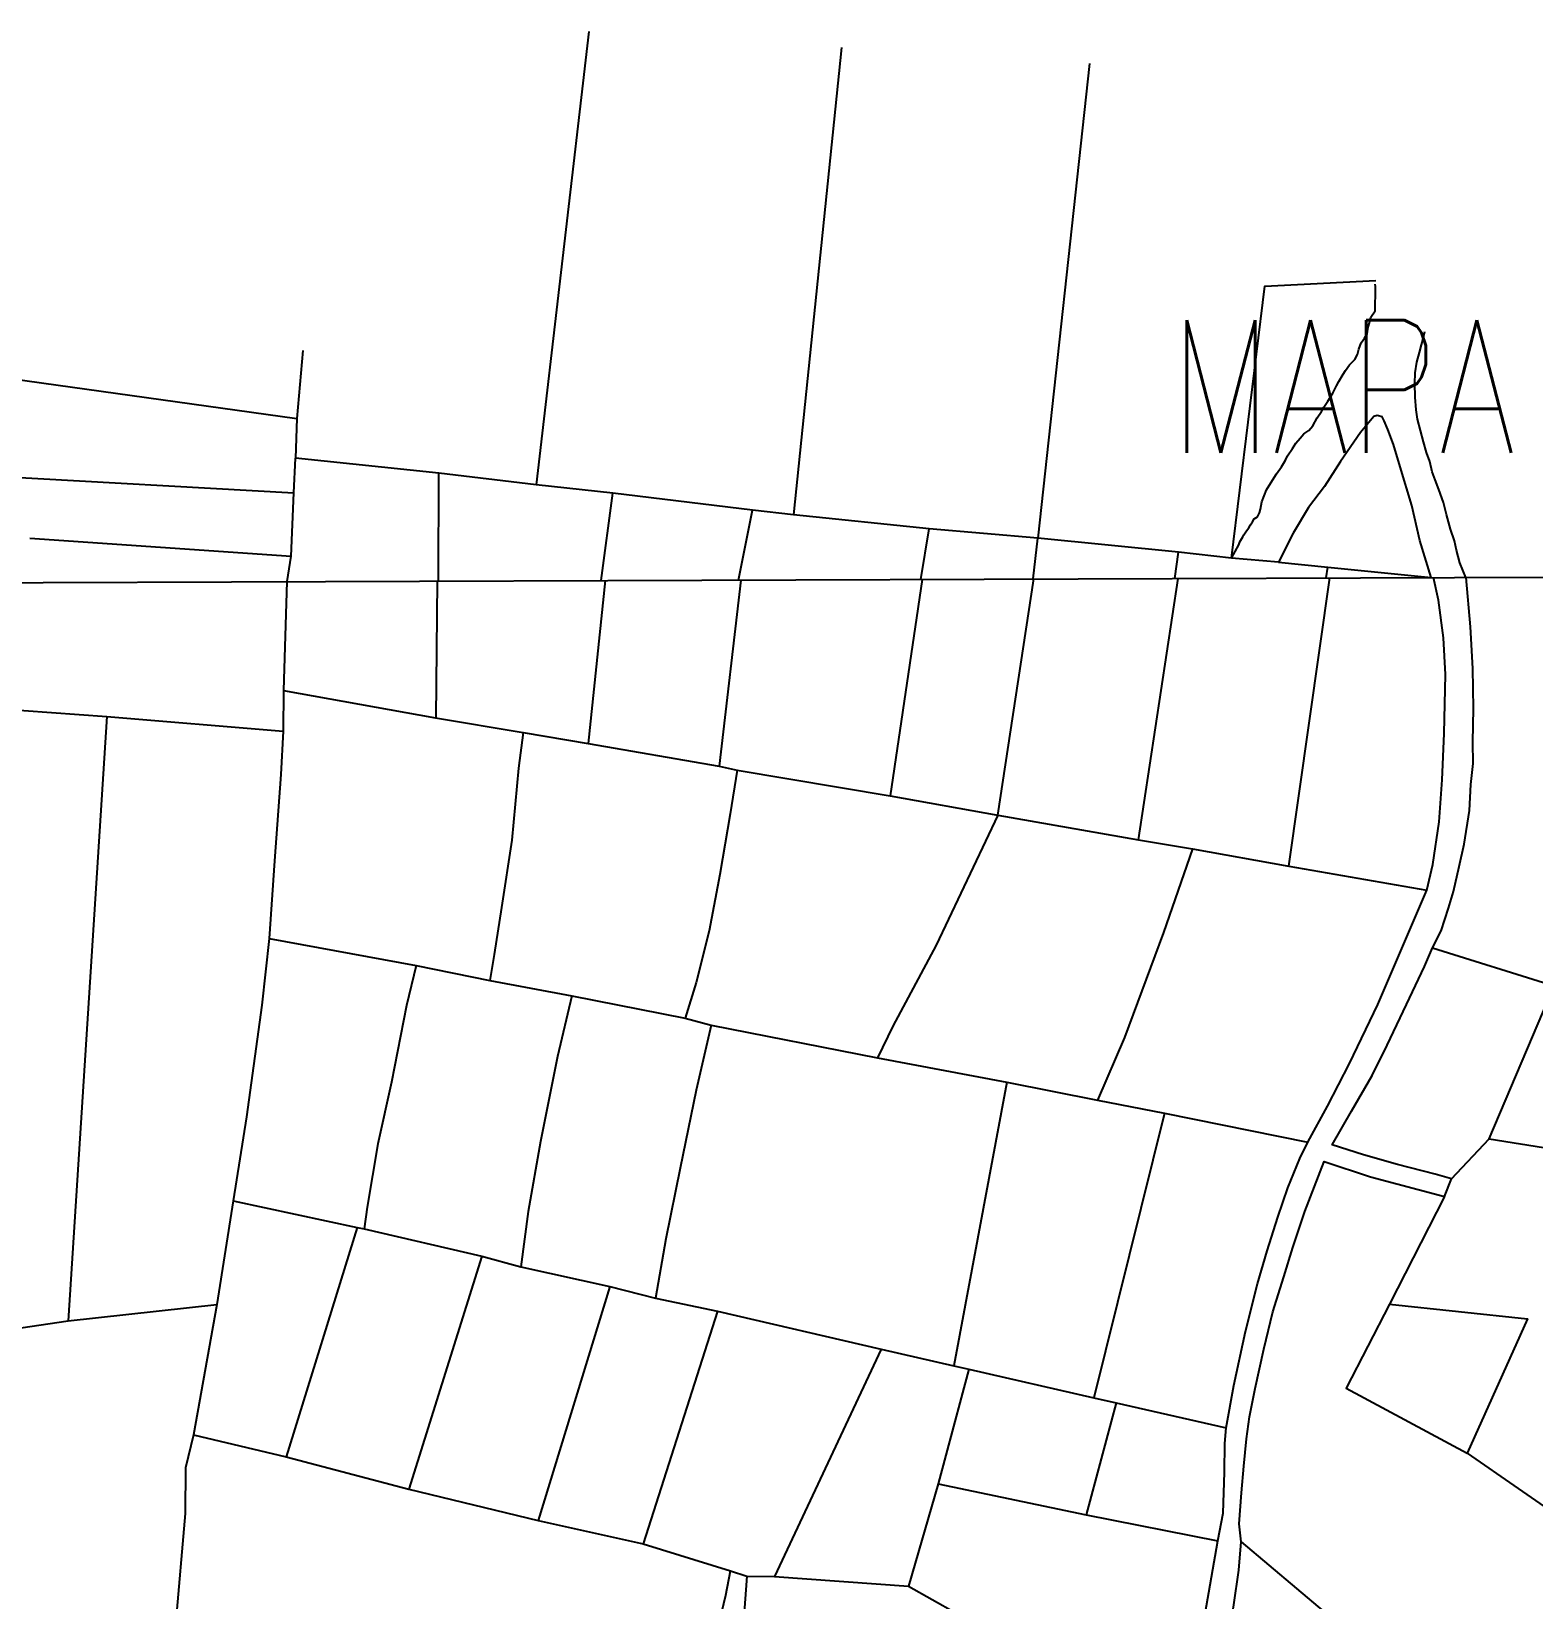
# Model space of a CAD drawing. Header units: millimetres. Extents: x 150192 to 154662, y -198734 to -196104.
# Drawn here: x 151268 to 151947, y -196830 to -196121 of the extents above; entities that cross this region are included whole.
import ezdxf
from ezdxf.enums import TextEntityAlignment as Align

# ---------------------------------------------------------------- set-up
doc = ezdxf.new("R2010")
doc.units = ezdxf.units.MM
for name, color, linetype in [('2', 7, 'Continuous'), ('43', 7, 'Continuous'), ('44', 7, 'Continuous')]:
    doc.layers.add(name, color=color, linetype=linetype)
doc.styles.add('ROMANS', font='ROMANS', dxfattribs={"height": 0.2})

msp = doc.modelspace()

# ---------------------------------------------------------------- linework, layer by layer
at = {"layer": '2', "color": 1, "linetype": 'Continuous'}
for p, q in [((151519.61413, -196120.85163), (151495.78113, -196325.89663)), ((151633.87813, -196128.08263), (151612.19013, -196339.48563)), ((151745.85713, -196135.43563), (151722.63713, -196350.01263)), ((151390.27413, -196265.18663), (151387.66413, -196295.93263)), ((151246.88913, -196276.19263), (151387.66413, -196295.93263)), ((151387.66413, -196295.93263), (151386.98813, -196313.84863)), ((151386.19013, -196329.47663), (151386.98813, -196313.84863)), ((151451.73213, -196320.59363), (151386.98813, -196313.84863)), ((151200.82513, -196319.04563), (151386.19013, -196329.47663)), ((151451.61513, -196369.40263), (151451.73213, -196320.59363)), ((151495.78113, -196325.89663), (151451.73213, -196320.59363)), ((151384.98213, -196358.06563), (151386.19013, -196329.47663)), ((151530.43813, -196329.65463), (151495.78113, -196325.89663)), ((151525.13813, -196369.14063), (151530.43813, -196329.65463)), ((151593.52913, -196337.28563), (151530.43813, -196329.65463)), ((151587.22913, -196368.91963), (151593.52913, -196337.28563)), ((151612.19013, -196339.48563), (151593.52913, -196337.28563)), ((151673.50613, -196345.71563), (151612.19013, -196339.48563)), ((151669.63813, -196368.62563), (151673.50613, -196345.71563)), ((151722.63713, -196350.01263), (151673.50613, -196345.71563)), ((151266.91013, -196349.93663), (151384.98213, -196358.06563)), ((151720.43113, -196368.44363), (151722.63713, -196350.01263)), ((151786.11213, -196356.37363), (151722.63713, -196350.01263)), ((151383.30013, -196369.64663), (151384.98213, -196358.06563)), ((151784.55513, -196368.21563), (151786.11213, -196356.37363)), ((151810.10513, -196358.96563), (151786.11213, -196356.37363)), ((151831.43313, -196360.91763), (151810.10513, -196358.96563)), ((151831.43313, -196360.91763), (151853.64913, -196363.12463)), ((151852.87413, -196367.97163), (151853.64913, -196363.12463)), ((151853.64913, -196363.12463), (151900.36313, -196367.80263)), ((151383.02413, -196369.64763), (151381.50413, -196418.92163)), ((151451.10313, -196369.40463), (151450.36913, -196431.28863)), ((151526.93213, -196369.13463), (151519.31613, -196442.88563)), ((151588.27913, -196368.91563), (151578.50513, -196453.08363)), ((151670.32913, -196368.62263), (151655.85813, -196466.46863)), ((151704.50513, -196475.26263), (151720.75413, -196368.44263)), ((151768.13913, -196486.35263), (151786.03913, -196368.21063)), ((151835.96613, -196498.33363), (151854.49613, -196367.96563)), ((151381.50413, -196418.92163), (151381.37913, -196437.22363)), ((151381.50413, -196418.92163), (151450.34713, -196431.28463)), ((151223.88213, -196424.94163), (151301.74113, -196430.57363)), ((151301.74113, -196430.57363), (151284.24113, -196703.82363)), ((151301.74113, -196430.57363), (151381.37913, -196437.22363)), ((151450.34713, -196431.28463), (151489.97613, -196437.78663)), ((151489.97613, -196437.78663), (151487.81813, -196454.05463)), ((151489.97613, -196437.78663), (151519.31613, -196442.88563)), ((151519.31613, -196442.88563), (151578.50513, -196453.08363)), ((151487.81813, -196454.05463), (151484.77313, -196486.46263)), ((151578.50513, -196453.08363), (151586.63413, -196454.86763)), ((151586.63413, -196454.86763), (151583.46113, -196474.56563)), ((151586.63413, -196454.86763), (151655.85813, -196466.46863)), ((151655.85813, -196466.46863), (151704.50513, -196475.26263)), ((151583.46113, -196474.56563), (151578.76413, -196502.01663)), ((151704.50513, -196475.26263), (151676.56813, -196533.96763)), ((151704.50513, -196475.26263), (151768.13913, -196486.35263)), ((151484.77313, -196486.46263), (151480.07713, -196516.96363)), ((151768.13913, -196486.35263), (151792.52613, -196490.43163)), ((151792.52613, -196490.43163), (151779.44813, -196528.30063)), ((151792.52613, -196490.43163), (151835.96613, -196498.33363)), ((151835.96613, -196498.33363), (151898.45713, -196509.16863)), ((151578.76413, -196502.01663), (151573.94013, -196527.56063)), ((151480.07713, -196516.96363), (151476.77613, -196538.18663)), ((151573.94013, -196527.56063), (151568.10013, -196550.94363)), ((151779.44813, -196528.30063), (151761.67113, -196575.69863)), ((151375.03813, -196531.01763), (151441.59413, -196543.25263)), ((151676.56813, -196533.96763), (151657.01113, -196570.56163)), ((151901.00013, -196535.22563), (151955.99913, -196552.41163)), ((151441.59413, -196543.25263), (151437.15113, -196561.29863)), ((151441.59413, -196543.25263), (151474.87213, -196550.00563)), ((151476.77613, -196538.18663), (151474.87213, -196550.00563)), ((151474.87213, -196550.00563), (151511.96113, -196556.88863)), ((151568.10013, -196550.94363), (151563.14813, -196566.95463)), ((151511.96113, -196556.88863), (151505.35913, -196584.33763)), ((151511.96113, -196556.88863), (151563.14813, -196566.95463)), ((151926.53813, -196621.53763), (151955.99913, -196552.41163)), ((151437.15113, -196561.29863), (151430.42213, -196595.99263)), ((151563.14813, -196566.95463), (151574.96113, -196570.13863)), ((151574.96113, -196570.13863), (151568.10513, -196599.62163)), ((151574.96113, -196570.13863), (151650.15413, -196584.91963)), ((151657.01113, -196570.56163), (151650.15413, -196584.91963)), ((151761.67113, -196575.69863), (151749.48013, -196604.03463)), ((151505.35913, -196584.33763), (151497.74213, -196622.84463)), ((151650.15413, -196584.91963), (151708.58113, -196595.87963)), ((151430.42213, -196595.99263), (151424.20213, -196623.82363)), ((151568.10513, -196599.62163), (151560.86913, -196634.82363)), ((151708.58113, -196595.87963), (151684.58913, -196724.23563)), ((151708.58113, -196595.87963), (151749.48013, -196604.03463)), ((151749.48013, -196604.03463), (151779.83713, -196609.89663)), ((151779.83713, -196609.89663), (151747.84313, -196738.62963)), ((151779.83713, -196609.89663), (151844.61513, -196623.02063)), ((151909.52113, -196639.70363), (151926.53813, -196621.53763)), ((151424.20213, -196623.82363), (151419.37813, -196652.41863)), ((151497.74213, -196622.84463), (151492.15713, -196654.48863)), ((151560.86913, -196634.82363), (151554.39513, -196666.72163)), ((151906.34613, -196647.70863), (151909.52113, -196639.70363)), ((151358.79313, -196649.59163), (151351.43113, -196696.48663)), ((151358.79313, -196649.59163), (151414.80713, -196661.69363)), ((151906.34613, -196647.70863), (151881.58313, -196696.37463)), ((151419.37813, -196652.41863), (151417.98213, -196662.33063)), ((151492.15713, -196654.48863), (151488.85713, -196679.39763)), ((151414.80713, -196661.69363), (151382.81013, -196765.38863)), ((151414.80713, -196661.69363), (151417.98213, -196662.33063)), ((151417.98213, -196662.33063), (151471.20213, -196674.68663)), ((151554.39513, -196666.72163), (151549.69813, -196693.66363)), ((151471.20213, -196674.68663), (151438.18913, -196780.03363)), ((151471.20213, -196674.68663), (151488.85713, -196679.39763)), ((151488.85713, -196679.39763), (151529.12113, -196688.31563)), ((151529.12113, -196688.31563), (151496.74413, -196794.17063)), ((151529.12113, -196688.31563), (151549.69813, -196693.66363)), ((151284.24113, -196703.82363), (151351.43113, -196696.48663)), ((151351.43113, -196696.48663), (151340.89413, -196755.32663)), ((151577.76813, -196699.52463), (151544.12013, -196804.74363)), ((151549.69813, -196693.66363), (151577.76813, -196699.52463)), ((151577.76813, -196699.52463), (151651.81913, -196716.72063)), ((151651.81913, -196716.72063), (151603.56413, -196819.39063)), ((151651.81913, -196716.72063), (151684.58913, -196724.23563)), ((151691.44813, -196725.76463), (151677.48213, -196777.61263)), ((151684.58913, -196724.23563), (151691.44813, -196725.76463)), ((151691.44813, -196725.76463), (151747.84313, -196738.62963)), ((151758.00413, -196740.92263), (151744.41913, -196791.62763)), ((151747.84313, -196738.62963), (151758.00413, -196740.92263)), ((151758.00413, -196740.92263), (151807.66713, -196752.25963)), ((151340.89413, -196755.32663), (151382.81013, -196765.38863)), ((151916.64613, -196763.75363), (151971.26513, -196801.65663)), ((151382.81013, -196765.38863), (151438.18913, -196780.03363)), ((151677.48213, -196777.61263), (151664.15013, -196823.86963)), ((151677.48213, -196777.61263), (151744.41913, -196791.62763)), ((151438.18913, -196780.03363), (151496.74413, -196794.17063)), ((151744.41913, -196791.62763), (151803.98913, -196803.35063)), ((151496.74413, -196794.17063), (151544.12013, -196804.74363)), ((151544.12013, -196804.74363), (151583.62313, -196816.83863)), ((151814.53113, -196803.73763), (152027.29713, -196983.43363)), ((151590.99013, -196819.25663), (151580.59013, -196966.30263)), ((151583.62313, -196816.83863), (151590.99013, -196819.25663)), ((151590.99013, -196819.25663), (151603.56413, -196819.39063)), ((151603.56413, -196819.39063), (151664.15013, -196823.86963)), ((151664.15013, -196823.86963), (151685.48913, -196835.95463))]:
    msp.add_line(p, q, dxfattribs=at)
for points in [[(151810.10513, -196358.96563), (151825.11613, -196235.99163), (151875.40513, -196233.42963)], [(151810.10513, -196358.96563), (151813.42013, -196353.00063), (151813.93113, -196351.60363), (151815.20613, -196349.44663), (151815.71613, -196348.55763), (151816.86313, -196346.65463), (151818.00913, -196345.38563), (151818.77413, -196343.98963), (151819.53913, -196342.59363), (151820.43113, -196341.32463), (151821.83013, -196340.31063), (151822.72313, -196338.53363), (151823.23413, -196336.88263), (151823.87713, -196333.58063), (151825.92113, -196328.12063), (151828.59713, -196323.80563), (151830.50913, -196320.88763), (151832.67413, -196317.71463), (151834.45913, -196314.66863), (151835.47913, -196312.76463), (151837.64513, -196309.46563), (151839.17513, -196307.05463), (151841.08513, -196304.77163), (151842.74013, -196302.86863), (151845.02913, -196301.34863), (151846.81113, -196299.19263), (151848.85113, -196295.63863), (151850.76313, -196292.71963), (151851.91013, -196290.81663), (151853.69413, -196288.02463), (151855.98813, -196284.47163), (151857.51913, -196281.04363), (151858.66613, -196279.13963), (151860.57813, -196275.83963), (151861.59813, -196274.19063), (151863.50913, -196271.65263), (151865.80013, -196269.24363), (151867.07513, -196266.95863), (151867.71513, -196264.54563), (151868.73813, -196261.62563), (151870.26613, -196259.59563), (151871.41313, -196257.56463), (151871.92813, -196254.64263), (151872.44113, -196252.61063), (151873.08113, -196250.07063), (151874.99313, -196247.15163), (151875.12913, -196243.21363), (151875.26113, -196240.92563), (151875.26613, -196238.51163), (151875.14513, -196236.22463), (151875.02013, -196235.08063)], [(151916.10513, -196367.74663), (151913.33313, -196361.21763), (151911.82313, -196355.36963), (151910.94413, -196351.17363), (151909.17813, -196345.96063), (151907.28913, -196339.34863), (151905.90413, -196333.88163), (151903.88613, -196328.03163), (151902.24513, -196323.58063), (151900.85713, -196320.01963), (151899.72513, -196315.31563), (151898.33713, -196311.24663), (151896.95213, -196306.41463), (151894.18213, -196296.11563), (151893.55613, -196291.92063), (151893.18813, -196286.20163), (151892.94813, -196280.10163), (151893.21313, -196275.27363), (151893.85913, -196270.44663), (151895.13913, -196266.00163), (151896.03613, -196262.57263), (151896.80413, -196259.90563), (151897.57413, -196256.47663)], [(151900.36313, -196367.80263), (151895.32613, -196351.01363), (151891.67913, -196335.24863), (151886.38613, -196317.70163), (151883.36213, -196307.65663), (151880.71113, -196300.91563), (151879.19613, -196296.97363), (151878.18413, -196295.19263), (151876.02713, -196294.55263), (151874.50313, -196294.93063), (151868.39113, -196302.28763), (151859.34513, -196315.35663), (151852.08213, -196326.65163), (151844.94913, -196336.16663), (151837.93913, -196347.71563), (151831.43313, -196360.91763)], [(151898.45713, -196509.16863), (151901.12313, -196497.47763), (151903.91613, -196478.28763), (151905.31113, -196459.22363), (151906.32513, -196438.37963), (151906.83013, -196411.68963), (151905.93913, -196395.03963), (151903.65113, -196378.00763), (151901.49113, -196367.79863)], [(151901.00013, -196535.22563), (151904.93713, -196527.60163), (151908.23813, -196517.30863), (151910.52313, -196509.81063), (151913.06313, -196498.37363), (151915.22113, -196488.33363), (151917.63213, -196473.08363), (151918.26613, -196461.39063), (151919.40913, -196451.85863), (151919.28113, -196442.19963), (151919.53313, -196427.07463), (151919.27713, -196408.89963), (151918.13213, -196390.08863), (151916.22913, -196367.74563)], [(151381.37913, -196437.22363), (151380.36513, -196456.79563), (151377.57513, -196495.81363), (151375.03813, -196531.01763)], [(151844.61513, -196623.02063), (151853.50413, -196606.75663), (151863.40913, -196587.57063), (151876.23513, -196560.88663), (151898.45713, -196509.16863)], [(151375.03813, -196531.01763), (151371.73913, -196561.13863), (151364.88513, -196611.59263), (151358.79313, -196649.59163)], [(151909.52113, -196639.70363), (151902.15413, -196637.53863), (151885.13313, -196633.20863), (151869.76413, -196628.75263), (151855.66513, -196624.29763), (151864.42813, -196609.04963), (151873.69813, -196592.91363), (151880.42813, -196579.19063), (151889.19013, -196560.89263), (151897.31813, -196543.61163), (151901.00013, -196535.22563)], [(151926.53813, -196621.53763), (151979.50413, -196629.95263), (151993.59313, -196538.70363)], [(151807.66713, -196752.25963), (151811.22213, -196733.06963), (151816.42713, -196708.66963), (151821.88613, -196687.19363), (151826.20313, -196672.19763), (151831.02813, -196656.94863), (151835.59913, -196643.73263), (151840.93313, -196630.51763), (151844.61513, -196623.02063)], [(151814.53113, -196803.73763), (151813.64113, -196795.60263), (151814.65613, -196781.62263), (151815.67113, -196769.54863), (151816.94013, -196757.22163), (151818.20913, -196747.30863), (151820.74813, -196734.47263), (151824.68413, -196716.68163), (151828.74613, -196699.77963), (151833.69813, -196684.02163), (151837.88813, -196670.67863), (151843.22113, -196654.41263), (151851.98313, -196631.79463), (151872.94113, -196638.79563), (151906.34613, -196647.70863)], [(151881.58313, -196696.37463), (151861.90013, -196734.23963), (151916.64613, -196763.75363)], [(151881.58313, -196696.37463), (151943.94813, -196703.01563), (151916.64613, -196763.75363)], [(151207.65313, -196714.84263), (151225.81613, -196712.56363), (151258.71213, -196707.62363), (151284.24113, -196703.82363)], [(151340.89413, -196755.32663), (151337.34013, -196770.32263), (151337.08813, -196791.03963), (151332.77413, -196841.36763), (151328.33413, -196888.13663)], [(151803.98913, -196803.35063), (151806.27413, -196790.76963), (151806.90713, -196772.21363), (151807.03313, -196759.24963), (151807.66713, -196752.25963)], [(151786.85113, -196890.02263), (151790.78713, -196872.99363), (151794.08813, -196856.59963), (151798.27713, -196836.13863), (151803.98913, -196803.35063)], [(151802.72613, -196874.65163), (151805.13913, -196864.73963), (151808.43913, -196848.98063), (151811.10513, -196832.20563), (151813.39013, -196816.57363), (151814.53113, -196803.73763)], [(151439.09013, -196899.37763), (151443.91713, -196900.77863), (151448.61713, -196902.30563), (151457.25413, -196903.58163), (151463.85813, -196904.47463), (151471.35213, -196904.98663), (151479.10013, -196905.11763), (151488.49913, -196904.86863), (151498.15213, -196903.98363), (151507.04313, -196902.20863), (151517.96513, -196900.30763), (151526.72913, -196897.13463), (151538.03313, -196893.45463), (151545.14513, -196888.50163), (151551.74913, -196882.91263), (151556.44813, -196878.21263), (151563.56013, -196869.82763), (151568.76713, -196862.58563), (151572.57713, -196855.46963), (151576.25913, -196847.21063), (151578.67213, -196839.84063), (151581.46513, -196827.89463), (151583.62313, -196816.83863)]]:
    msp.add_lwpolyline(points, dxfattribs=at)
at = {"layer": '43', "color": 1, "linetype": 'Continuous'}
msp.add_lwpolyline([(150379.71213, -196373.22563), (153782.32413, -196361.09063), (153790.66413, -198664.98163), (150387.79113, -198677.09663), (150379.71213, -196373.22563)], dxfattribs=at)

# ---------------------------------------------------------------- texts
at = {"layer": '44', "color": 7, "linetype": 'Continuous', "style": 'ROMANS', "width": 0.75}
msp.add_text('MAPA CATASTRAL RURAL', height=60, dxfattribs=at).set_placement((152145.75013, -196281.46163), align=Align.MIDDLE)

doc.saveas('drawing.dxf')
